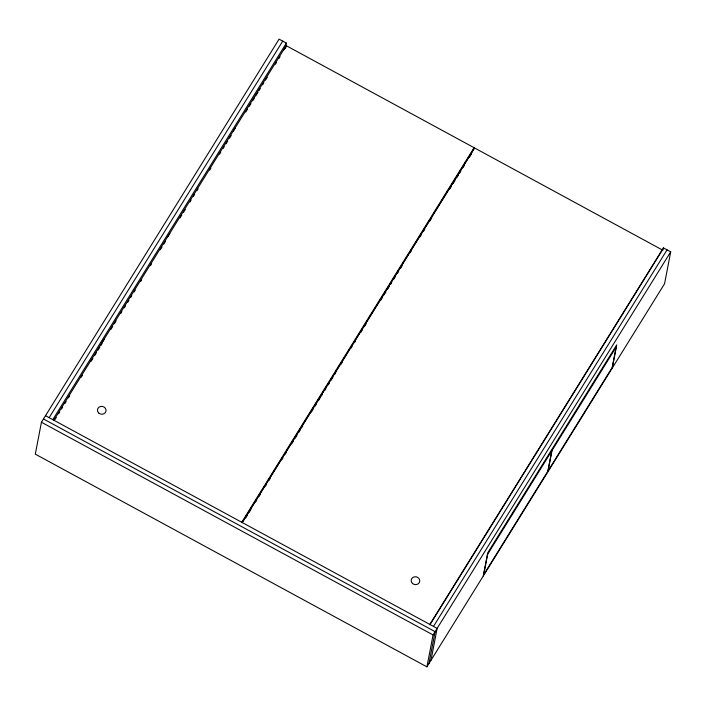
<?xml version="1.0" encoding="UTF-8"?>
<svg xmlns="http://www.w3.org/2000/svg" width="706" height="706" viewBox="0 0 706 706"><rect width="100%" height="100%" fill="white"/><g stroke="black" fill="none" stroke-linecap="round" stroke-linejoin="round"><path stroke-width="1.06" d="M285.348 48.423L286.371 43.101L279.082 39.148L41.442 422.241L35.3 454.143L426.918 666.852L664.558 283.759L670.7 251.857L663.411 247.894L429.839 624.431M285.859 47.328L286.186 45.643L474.079 147.695L473.752 149.39L242.387 522.369M426.918 666.852L433.06 634.95L670.7 251.857M428.957 663.578L435.099 631.676L43.481 418.967M430.987 660.295L437.129 628.393L45.511 415.684M483.283 575.999L487.749 552.798L616.735 344.855L612.261 368.055M662.996 250.021L663.411 247.894M49.155 417.67L282.727 41.124M52.8 419.646L286.371 43.101M53.656 420.494L286.186 45.643M102.326 342.445L104.356 339.162M167.834 236.837L169.864 233.554M233.342 131.228L235.38 127.945M283.6 50.205L285.639 46.923M55.077 419.373L56.242 417.502M58.563 413.751L59.728 411.88M61.475 409.065L62.631 407.194M64.961 403.444L66.126 401.573M68.447 397.822L69.612 395.942M81.234 377.207L82.399 375.327M91.118 361.269L92.865 358.463M94.604 355.647L96.351 352.841M98.099 350.026L99.837 347.211M101.002 345.34L102.167 343.469M110.886 329.411L112.625 326.596M114.372 323.789L116.111 320.974M120.761 313.482L121.926 311.602M124.256 307.851L125.412 305.98M127.742 302.23L128.907 300.359M130.645 297.544L131.81 295.673M134.131 291.922L135.296 290.051M140.529 281.615L141.694 279.744M150.413 265.685L151.578 263.806M160.297 249.756L162.036 246.941M163.783 244.126L165.522 241.32M180.056 217.889L181.804 215.074M183.542 212.268L185.29 209.453M189.94 201.96L191.105 200.08M193.426 196.339L194.591 194.459M196.912 190.717L198.077 188.837M209.708 170.093L210.865 168.222M219.584 154.164L220.749 152.293M223.078 148.542L224.234 146.671M225.982 143.856L227.729 141.041M229.468 138.235L231.215 135.42M245.75 111.989L247.488 109.183M249.236 106.368L250.974 103.561M252.722 100.746L254.469 97.94M255.625 96.06L257.955 92.309M259.12 90.439L260.276 88.568M262.606 84.817L263.77 82.946M265.509 80.131L267.256 77.316M275.393 64.202L276.558 62.322M278.879 58.58L280.044 56.701M241.558 522.546L474.079 147.695M241.973 522.775L474.494 147.925L662.387 249.977L429.866 624.828M245.714 517.904L247.462 515.098M249.2 512.282L250.948 509.476M255.598 501.975L256.763 500.104M259.084 496.353L260.249 494.482M265.482 486.046L266.639 484.166M268.968 480.424L270.133 478.544M281.756 459.8L282.921 457.929M285.242 454.179L286.407 452.308M291.64 443.871L293.378 441.065M295.126 438.25L296.873 435.443M298.612 432.628L300.359 429.813M301.524 427.942L302.68 426.071M311.399 412.013L313.146 409.198M314.894 406.391L316.632 403.576M318.38 400.761L320.118 397.955M321.283 396.075L322.448 394.204M324.769 390.453L325.934 388.582M328.264 384.832L329.42 382.961M331.167 380.146L332.914 377.339M334.653 374.524L335.818 372.653M341.051 364.217L342.207 362.346M350.935 348.287L352.091 346.408M354.421 342.666L355.577 340.786M360.81 332.349L362.557 329.543M364.305 326.728L366.043 323.922M380.578 300.491L382.325 297.676M384.064 294.87L385.811 292.055M387.55 289.248L389.297 286.433M390.462 284.562L391.618 282.682M393.948 278.941L395.113 277.061M397.434 273.31L398.599 271.439M400.337 268.624L402.085 265.818M410.221 252.695L411.386 250.824M420.105 236.766L421.27 234.895M423.591 231.144L424.756 229.265M429.989 220.837L431.728 218.022M449.748 188.97L451.496 186.163M453.243 183.348L454.982 180.542M456.729 177.727L458.476 174.911M459.632 173.041L460.797 171.17M463.118 167.419L464.283 165.539M469.516 157.111L471.264 154.296M433.484 626.416L667.055 249.871M41.442 422.241L433.06 634.95M487.608 554.351L483.698 574.658L547.838 471.246L551.748 450.949L487.608 554.351M551.986 450.569L548.077 470.876L612.217 367.464L616.126 347.167L551.986 450.569M412.445 583.403A4.307 3.927 10.9 0 0 419.629 581.832A4.307 3.927 10.9 0 0 414.334 576.855A4.307 3.927 10.9 0 0 412.445 583.403M98.734 413.01A4.307 3.927 10.9 0 0 105.909 411.439A4.307 3.927 10.9 0 0 100.623 406.462A4.307 3.927 10.9 0 0 98.734 413.01"/></g></svg>
